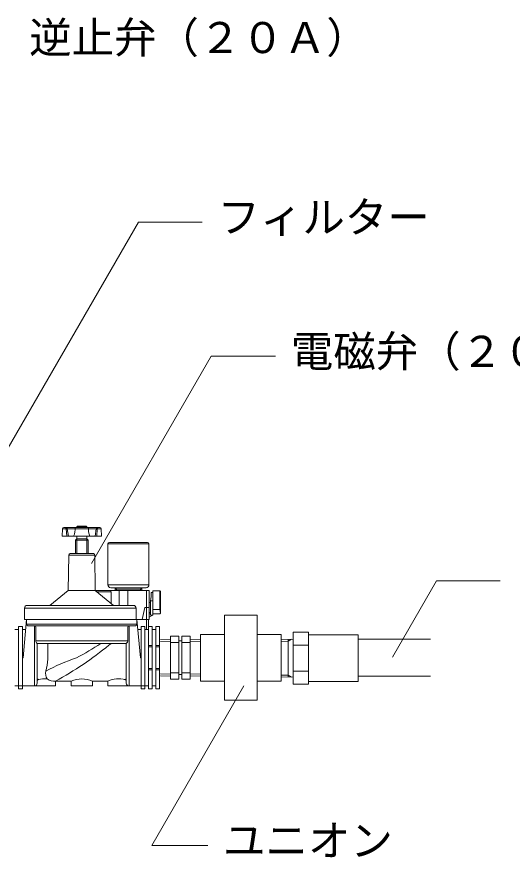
# Model space of a CAD drawing. Units: millimetres, scale not verified. Extents: x -28785 to 23890, y -3354 to 5557.
# Drawn here: x -16678 to -16328, y -2403 to -1809 of the extents above; entities that cross this region are included whole.
import ezdxf
from ezdxf.enums import TextEntityAlignment as Align

# ---------------------------------------------------------------- set-up
doc = ezdxf.new("R2010")
doc.units = ezdxf.units.MM
doc.header["$LTSCALE"] = 10
for name, color, linetype, lineweight in [('0-4_moji', 7, 'Continuous', 18), ('0-A_AM_0', 7, 'Continuous', 18), ('4-1_AM_5', 3, 'Continuous', 18)]:
    doc.layers.add(name, color=color, linetype=linetype, lineweight=lineweight)
doc.styles.add('ＭＳ ゴシック', font='')
doc.styles.get('ＭＳ ゴシック').set_extended_font_data('MS Gothic')

msp = doc.modelspace()

# ---------------------------------------------------------------- linework, layer by layer
at = {"layer": '0-A_AM_0'}
for p, q in [((-16645.62, -2171.38), (-16645.8, -2176.41)), ((-16618.2, -2171.38), (-16645.62, -2171.38)), ((-16619.2, -2170.41), (-16644.62, -2170.41)), ((-16642.91, -2171.38), (-16642.55, -2176.41)), ((-16642.18, -2171.38), (-16641.33, -2176.41)), ((-16635.41, -2169.91), (-16635.41, -2170.41)), ((-16628.91, -2169.41), (-16634.91, -2169.41)), ((-16628.41, -2169.91), (-16628.91, -2169.41)), ((-16628.41, -2169.91), (-16628.41, -2170.41)), ((-16621.64, -2171.38), (-16622.49, -2176.41)), ((-16620.91, -2171.38), (-16621.27, -2176.41)), ((-16618.2, -2171.38), (-16618.01, -2176.41)), ((-16618.01, -2176.41), (-16645.8, -2176.41)), ((-16636.41, -2179.41), (-16635.41, -2178.41)), ((-16627.41, -2179.41), (-16636.41, -2179.41)), ((-16636.41, -2179.41), (-16636.41, -2188.81)), ((-16635.41, -2176.41), (-16635.41, -2178.41)), ((-16635.41, -2178.41), (-16635.41, -2188.81)), ((-16628.41, -2178.41), (-16635.41, -2178.41)), ((-16628.41, -2176.41), (-16628.41, -2178.41)), ((-16628.41, -2178.41), (-16628.41, -2188.81)), ((-16627.41, -2179.41), (-16628.41, -2178.41)), ((-16627.41, -2179.41), (-16627.41, -2188.81)), ((-16585.41, -2180.91), (-16612.41, -2180.91)), ((-16613.41, -2181.91), (-16613.41, -2210.91)), ((-16584.41, -2181.91), (-16613.41, -2181.91)), ((-16584.41, -2181.91), (-16584.41, -2210.91)), ((-16641.12, -2189.8), (-16641.41, -2214.91)), ((-16622.7, -2189.8), (-16641.12, -2189.8)), ((-16623.7, -2188.81), (-16640.12, -2188.81)), ((-16622.7, -2189.8), (-16622.41, -2214.91)), ((-16622.41, -2214.91), (-16609.41, -2225.41)), ((-16584.26, -2214.91), (-16622.41, -2214.91)), ((-16611.09, -2215.91), (-16621.17, -2215.91)), ((-16584.41, -2210.91), (-16613.41, -2210.91)), ((-16611.09, -2215.91), (-16611.63, -2214.91)), ((-16586.41, -2212.91), (-16611.41, -2212.91)), ((-16611.09, -2215.91), (-16611.09, -2224.05)), ((-16608.31, -2213.91), (-16608.31, -2212.91)), ((-16608.31, -2213.04), (-16607.41, -2213.91)), ((-16589.51, -2213.91), (-16608.31, -2213.91)), ((-16608.31, -2213.91), (-16608.27, -2214.91)), ((-16607.41, -2214.91), (-16607.41, -2213.91)), ((-16605.52, -2214.91), (-16605.52, -2225.41)), ((-16599.35, -2214.91), (-16599.35, -2225.41)), ((-16589.51, -2213.04), (-16590.41, -2213.91)), ((-16590.41, -2214.91), (-16590.41, -2213.91)), ((-16589.51, -2213.91), (-16589.54, -2214.91)), ((-16589.51, -2213.91), (-16589.51, -2212.91)), ((-16586.26, -2214.91), (-16586.26, -2235.41)), ((-16584.26, -2214.91), (-16584.26, -2235.41)), ((-16581.76, -2216.21), (-16582.76, -2216.21)), ((-16581.76, -2215.21), (-16581.76, -2232.41)), ((-16576.76, -2215.21), (-16581.76, -2215.21)), ((-16576.76, -2215.21), (-16576.76, -2228.41)), ((-16576.26, -2215.71), (-16576.26, -2230.91)), ((-16583.26, -2222.21), (-16583.26, -2232.41)), ((-16581.76, -2222.21), (-16583.26, -2222.21)), ((-16593.53, -2227.41), (-16672.41, -2227.41)), ((-16672.41, -2227.41), (-16672.41, -2235.41)), ((-16595.53, -2225.41), (-16670.41, -2225.41)), ((-16593.53, -2227.41), (-16593.53, -2235.41)), ((-16587.26, -2226.91), (-16589.26, -2235.41)), ((-16584.26, -2226.91), (-16587.26, -2226.91)), ((-16583.26, -2223.41), (-16584.26, -2223.41)), ((-16576.76, -2228.41), (-16581.76, -2228.41)), ((-16576.76, -2228.41), (-16576.26, -2230.91)), ((-16583.26, -2230.41), (-16584.26, -2230.41)), ((-16583.26, -2231.41), (-16584.26, -2231.41)), ((-16581.76, -2232.41), (-16584.26, -2233.81)), ((-16581.76, -2232.41), (-16583.26, -2232.41)), ((-16576.76, -2231.41), (-16581.76, -2231.41)), ((-16676.51, -2284.41), (-16676.51, -2240.41)), ((-16676.51, -2240.41), (-16673.91, -2240.41)), ((-16673.91, -2284.41), (-16673.91, -2240.41)), ((-16670.91, -2235.41), (-16673.41, -2262.41)), ((-16592.91, -2235.41), (-16672.41, -2235.41)), ((-16670.91, -2235.41), (-16670.91, -2238.81)), ((-16592.91, -2238.81), (-16670.91, -2238.81)), ((-16593.91, -2239.81), (-16669.91, -2239.81)), ((-16665.41, -2282.41), (-16665.41, -2239.81)), ((-16598.41, -2282.41), (-16598.41, -2239.81)), ((-16592.91, -2235.41), (-16590.41, -2262.41)), ((-16592.91, -2235.41), (-16584.26, -2235.41)), ((-16592.91, -2235.41), (-16592.91, -2238.81)), ((-16589.91, -2284.41), (-16589.91, -2240.41)), ((-16587.31, -2240.41), (-16589.91, -2240.41)), ((-16587.31, -2284.41), (-16587.31, -2240.41)), ((-16586.26, -2235.41), (-16586.26, -2242.41)), ((-16584.71, -2240.41), (-16584.71, -2235.41)), ((-16584.71, -2284.41), (-16584.71, -2240.41)), ((-16582.11, -2240.41), (-16584.71, -2240.41)), ((-16582.11, -2284.41), (-16582.11, -2240.41)), ((-16579.51, -2240.41), (-16579.51, -2284.41)), ((-16576.91, -2240.41), (-16579.51, -2240.41)), ((-16576.91, -2240.41), (-16576.91, -2284.41)), ((-16679.11, -2242.41), (-16676.51, -2242.41)), ((-16671.56, -2242.41), (-16673.91, -2242.41)), ((-16664.41, -2240.81), (-16664.41, -2250.41)), ((-16599.41, -2240.81), (-16599.41, -2250.41)), ((-16592.26, -2242.41), (-16589.91, -2242.41)), ((-16584.71, -2242.41), (-16587.31, -2242.41)), ((-16579.51, -2242.41), (-16582.11, -2242.41)), ((-16548.04, -2245.91), (-16531.04, -2245.91)), ((-16548.04, -2278.91), (-16548.04, -2245.91)), ((-16508.04, -2245.91), (-16491.04, -2245.91)), ((-16491.04, -2245.91), (-16491.04, -2278.91)), ((-16482.57, -2244.3), (-16482.57, -2281.25)), ((-16471.57, -2244.3), (-16482.57, -2244.3)), ((-16471.57, -2281.25), (-16471.57, -2244.3)), ((-16436.57, -2246.27), (-16471.57, -2246.27)), ((-16436.57, -2279.27), (-16436.57, -2246.27)), ((-16599.41, -2250.41), (-16664.41, -2250.41)), ((-16576.31, -2249.59), (-16569.27, -2249.41)), ((-16576.31, -2250.94), (-16569.27, -2250.76)), ((-16563.23, -2247.16), (-16569.27, -2247.16)), ((-16569.27, -2247.16), (-16569.27, -2277.66)), ((-16563.23, -2251.63), (-16569.27, -2251.63)), ((-16563.23, -2277.66), (-16563.23, -2247.16)), ((-16563.23, -2250.6), (-16561.23, -2250.6)), ((-16561.23, -2247.16), (-16555.19, -2247.16)), ((-16561.23, -2277.66), (-16561.23, -2247.16)), ((-16561.23, -2251.63), (-16555.19, -2251.63)), ((-16555.19, -2247.16), (-16555.19, -2277.66)), ((-16548.15, -2249.59), (-16555.19, -2249.41)), ((-16548.15, -2250.94), (-16555.19, -2250.76)), ((-16482.57, -2249.3), (-16491.04, -2249.57)), ((-16491.04, -2250.85), (-16486.04, -2250.69)), ((-16486.04, -2250.69), (-16483.7, -2249.34)), ((-16486.04, -2249.41), (-16486.04, -2276.13)), ((-16436.57, -2249.41), (-16385.46, -2249.41)), ((-16600.41, -2252.41), (-16663.41, -2252.41)), ((-16663.41, -2252.41), (-16663.41, -2280.41)), ((-16655.91, -2252.41), (-16655.91, -2263.41)), ((-16600.41, -2252.41), (-16600.41, -2280.41)), ((-16582.11, -2253.71), (-16584.71, -2253.71)), ((-16582.11, -2254.71), (-16584.71, -2254.71)), ((-16576.91, -2253.71), (-16579.51, -2253.71)), ((-16576.91, -2254.71), (-16579.51, -2254.71)), ((-16471.57, -2253.54), (-16482.57, -2253.54)), ((-16673.41, -2262.41), (-16673.91, -2262.41)), ((-16590.41, -2262.41), (-16589.91, -2262.41)), ((-16582.11, -2270.11), (-16584.71, -2270.11)), ((-16576.91, -2270.11), (-16579.51, -2270.11)), ((-16582.11, -2271.11), (-16584.71, -2271.11)), ((-16576.91, -2271.11), (-16579.51, -2271.11)), ((-16576.31, -2273.88), (-16569.27, -2274.07)), ((-16576.31, -2275.23), (-16569.27, -2275.41)), ((-16563.23, -2273.2), (-16569.27, -2273.2)), ((-16563.23, -2274.23), (-16561.23, -2274.23)), ((-16561.23, -2273.2), (-16555.19, -2273.2)), ((-16548.15, -2273.88), (-16555.19, -2274.07)), ((-16548.15, -2275.23), (-16555.19, -2275.41)), ((-16486.04, -2274.85), (-16491.04, -2274.7)), ((-16491.04, -2275.98), (-16482.57, -2276.24)), ((-16483.7, -2276.21), (-16486.04, -2274.85)), ((-16482.57, -2272.01), (-16471.57, -2272.01)), ((-16436.57, -2275.41), (-16385.46, -2275.41)), ((-16639.41, -2278.91), (-16650.41, -2278.91)), ((-16650.41, -2278.91), (-16650.41, -2282.41)), ((-16639.41, -2278.91), (-16639.41, -2282.41)), ((-16613.41, -2278.91), (-16613.41, -2282.41)), ((-16563.23, -2277.66), (-16569.27, -2277.66)), ((-16561.23, -2277.66), (-16555.19, -2277.66)), ((-16548.04, -2278.91), (-16531.04, -2278.91)), ((-16508.04, -2278.91), (-16491.04, -2278.91)), ((-16482.57, -2281.25), (-16471.57, -2281.25)), ((-16436.57, -2279.27), (-16471.57, -2279.27)), ((-16679.11, -2282.41), (-16676.51, -2282.41)), ((-16676.51, -2282.41), (-16673.91, -2282.41)), ((-16676.51, -2284.41), (-16673.91, -2284.41)), ((-16665.41, -2282.41), (-16673.91, -2282.41)), ((-16650.41, -2282.41), (-16665.41, -2282.41)), ((-16624.41, -2282.41), (-16639.41, -2282.41)), ((-16598.41, -2282.41), (-16613.41, -2282.41)), ((-16598.41, -2282.41), (-16589.91, -2282.41)), ((-16587.31, -2282.41), (-16589.91, -2282.41)), ((-16587.31, -2284.41), (-16589.91, -2284.41)), ((-16584.71, -2282.41), (-16587.31, -2282.41)), ((-16582.11, -2284.41), (-16584.71, -2284.41)), ((-16579.51, -2282.41), (-16582.11, -2282.41)), ((-16576.91, -2284.41), (-16579.51, -2284.41))]:
    msp.add_line(p, q, dxfattribs=at)
for points in [[(-16628.41, -2169.91), (-16635.41, -2169.91), (-16634.91, -2169.41)], [(-16622.41, -2214.91), (-16641.41, -2214.91), (-16654.41, -2225.41)], [(-16613.41, -2278.91), (-16624.41, -2278.91), (-16624.41, -2282.41)]]:
    msp.add_lwpolyline(points, dxfattribs=at)
msp.add_lwpolyline([(-16531.04, -2232.41), (-16508.04, -2232.41), (-16508.04, -2292.41), (-16531.04, -2292.41)], close=True, dxfattribs=at)
for centre, radius, start, end in [((-16644.62, -2171.41), 1, 90, 177.898), ((-16644.97, -2171.7), 2.09, 8.96112, 38.14612), ((-16644.37, -2171.76), 2.23, 9.83148, 37.07666), ((-16648.78, -2171.31), 12.2, 335.31196, 4.24424), ((-16615.03, -2171.31), 12.2, 175.75576, 204.68804), ((-16619.44, -2171.76), 2.23, 142.92334, 170.16852), ((-16618.85, -2171.7), 2.09, 141.85388, 171.03888), ((-16619.2, -2171.41), 1, 2.102, 90), ((-16612.41, -2181.91), 1, 90, 180), ((-16585.41, -2181.91), 1, 0, 90), ((-16640.12, -2189.81), 1, 90, 179.34146), ((-16623.7, -2189.81), 1, 0.65854, 90), ((-16611.41, -2210.91), 2, 180, 270), ((-16586.41, -2210.91), 2, 270, 0), ((-16609.51, -2217), 26.76, 348.77805, 1.69467), ((-16576.76, -2215.71), 0.5, 0, 90), ((-16670.41, -2227.41), 2, 90, 180), ((-16595.53, -2227.41), 2, 0, 90), ((-16576.76, -2230.91), 0.5, 270, 0), ((-16669.91, -2238.81), 1, 180, 270), ((-16665.41, -2240.81), 1, 0, 90), ((-16598.41, -2240.81), 1, 90, 180), ((-16593.91, -2238.81), 1, 270, 0), ((-16662.12, -2250.52), 2.29, 177.39252, 235.73758), ((-16601.7, -2250.52), 2.29, 304.26242, 2.60748), ((-16761.36, -2073.67), 233.31, 298.39601, 309.5557), ((-16724.32, -2089.33), 194.46, 297.11749, 303.00227), ((-16609.6, -2257.41), 5, 90, 129.5557), ((-16573.15, -2434.99), 183.56, 109.91998, 117.32534), ((-16691.08, -2261.59), 35.22, 342.95333, 357.03071), ((-16649.01, -2273.27), 8.5, 170.80671, 209.59325), ((-16665.41, -2280.41), 2, 270, 0), ((-16662.41, -2276.91), 1, 180, 282.68038), ((-16662.41, -2278.97), 1, 104.07804, 180), ((-16657.91, -2296.91), 19.5, 85.58827, 104.07804), ((-16651.89, -2271.89), 7.18, 231.03328, 281.93513), ((-16631.91, -2296.91), 19.5, 67.38014, 112.61986), ((-16605.91, -2296.91), 19.5, 75.92196, 112.61986), ((-16601.41, -2276.91), 1, 257.31962, 0), ((-16601.41, -2278.97), 1, 0, 75.92196), ((-16598.41, -2280.41), 2, 180, 270)]:
    msp.add_arc(centre, radius, start, end, dxfattribs=at)
at = {"layer": '4-1_AM_5'}
for p, q in [((-16769.69, -2262.41), (-16591.84, -1954.37)), ((-16591.84, -1954.37), (-16546.8, -1954.37)), ((-16582.37, -2395.18), (-16517.27, -2282.42)), ((-16582.37, -2395.18), (-16542.88, -2395.18))]:
    msp.add_line(p, q, dxfattribs=at)
for points in [[(-16624.93, -2195.74), (-16540.37, -2049.27), (-16494.98, -2049.27)], [(-16412.34, -2262.06), (-16381.14, -2208.01), (-16336.15, -2208.01)]]:
    msp.add_lwpolyline(points, dxfattribs=at)

# ---------------------------------------------------------------- texts
at = {"layer": '0-4_moji', "style": 'ＭＳ ゴシック'}
for s, p in [('逆止弁（２０Ａ）', (-16669.06, -1841.48)), ('フィルター', (-16535.95, -1968.44)), ('電磁弁（２０Ａ用）', (-16484.13, -2063.34)), ('ユニオン', (-16532.03, -2409.25))]:
    msp.add_text(s, height=21.99, dxfattribs=at).set_placement(p, align=Align.BOTTOM_LEFT)

doc.saveas('drawing.dxf')
